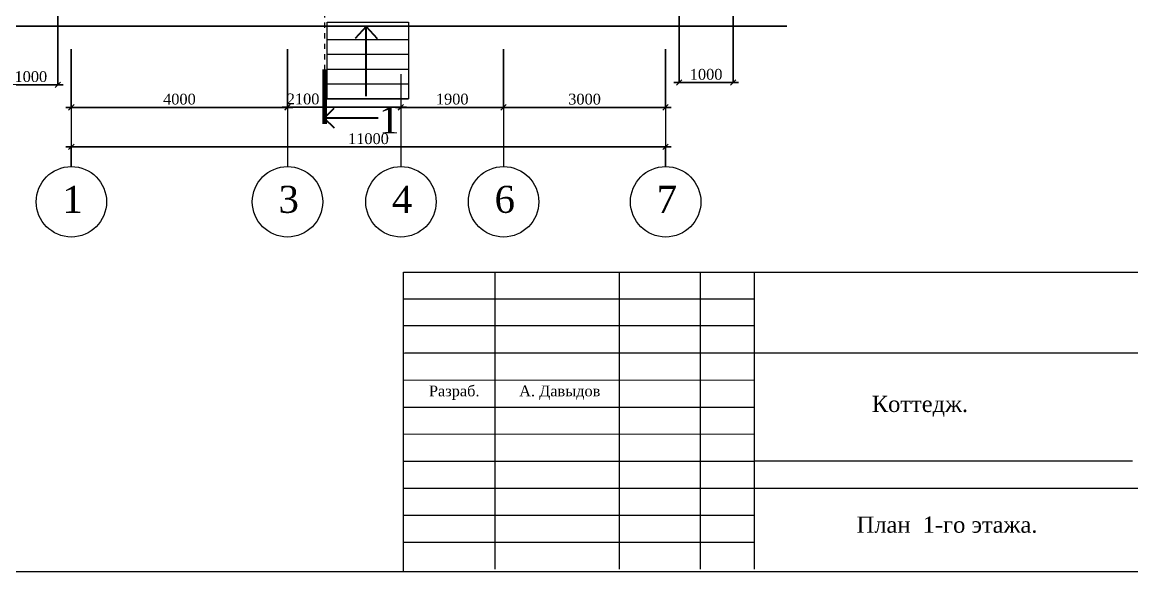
# Model space of a CAD drawing. Extents: x 1526320 to 3332998, y -546296 to 333165.
# Drawn here: x 2024094 to 2044632, y -187675 to -177503 of the extents above; entities that cross this region are included whole.
import ezdxf

# ---------------------------------------------------------------- set-up
doc = ezdxf.new("R2010")
doc.units = 0
doc.header["$LTSCALE"] = 500
doc.header["$MEASUREMENT"] = 0
doc.linetypes.add('424', pattern=[3, 1.5, -1.5])
doc.layers.get('0').update_dxf_attribs({"linetype": 'CONTINUOUS', "lineweight": 0})
doc.layers.add('АР. Разрез', color=251, linetype='CONTINUOUS', lineweight=5)
doc.layers.add('Для печати', color=250, linetype='CONTINUOUS', lineweight=0)
doc.styles.get("Standard").update_dxf_attribs({"font": 'TIMES.TTF', "height": 150})
doc.dimstyles.new('ISO-25', dxfattribs={"dimtxt": 300, "dimasz": 100, "dimexe": 0, "dimexo": 0, "dimgap": 50, "dimtad": 1, "dimdec": 0, "dimrnd": 10, "dimtxsty": 'Standard', "dimblk": 'OBLIQUE', "dimcen": 100, "dimdle": 100, "dimadec": 0, "dimazin": 0, "dimtfac": 1, "dimtdec": 0, "dimtmove": 0, "dimatfit": 3, "dimldrblk": 'OBLIQUE', "dimfxl": 0, "dimarcsym": 0})

# ---------------------------------------------------------------- blocks, each defined once
blk = doc.blocks.new('_Oblique')
at = {"color": 0, "linetype": 'ByBlock', "lineweight": -2}
blk.add_line((-0.5, -0.5), (0.5, 0.5), dxfattribs=at)
blk = doc.blocks.new('*D405')
at = {"color": 0, "linetype": 'Continuous', "lineweight": -2, "ltscale": 0.13}
for p, q in [((2023754, -165570), (2023754, -178663)), ((2024754, -165600), (2024754, -178663)), ((2024854, -178663), (2023654, -178663))]:
    blk.add_line(p, q, dxfattribs=at)
at = {"color": 0, "linetype": 'Continuous', "lineweight": -2, "ltscale": 0.13, "xscale": 100, "yscale": 100, "zscale": 100, "rotation": 180}
blk.add_blockref('_Oblique', (2023754, -178663), dxfattribs=at)
at = {"color": 0, "linetype": 'Continuous', "lineweight": -2, "ltscale": 0.13, "xscale": 100, "yscale": 100, "zscale": 100}
blk.add_blockref('_Oblique', (2024754, -178663), dxfattribs=at)
at = {"color": 0, "linetype": 'Continuous', "lineweight": 0, "ltscale": 0.13, "insert": (2024254, -178511), "char_height": 200, "attachment_point": 5}
blk.add_mtext('1000', dxfattribs=at)
blk = doc.blocks.new('*D406')
at = {"color": 0, "linetype": 'Continuous', "lineweight": -2, "ltscale": 0.13}
for p, q in [((2036253, -165527), (2036253, -178620)), ((2037252, -165557), (2037252, -178620)), ((2037352, -178620), (2036153, -178620))]:
    blk.add_line(p, q, dxfattribs=at)
at = {"color": 0, "linetype": 'Continuous', "lineweight": -2, "ltscale": 0.13, "xscale": 100, "yscale": 100, "zscale": 100, "rotation": 180}
blk.add_blockref('_Oblique', (2036253, -178620), dxfattribs=at)
at = {"color": 0, "linetype": 'Continuous', "lineweight": -2, "ltscale": 0.13, "xscale": 100, "yscale": 100, "zscale": 100}
blk.add_blockref('_Oblique', (2037252, -178620), dxfattribs=at)
at = {"color": 0, "linetype": 'Continuous', "lineweight": 0, "ltscale": 0.13, "insert": (2036753, -178469), "char_height": 200, "attachment_point": 5}
blk.add_mtext('1000', dxfattribs=at)
blk = doc.blocks.new('*D407')
at = {"color": 0, "linetype": 'Continuous', "lineweight": -2, "ltscale": 0.13}
for p, q in [((2022969, -177675), (2022969, -176475)), ((2038276, -176575), (2022969, -176575)), ((2038246, -177575), (2022969, -177575))]:
    blk.add_line(p, q, dxfattribs=at)
at = {"color": 0, "linetype": 'Continuous', "lineweight": -2, "ltscale": 0.13, "xscale": 100, "yscale": 100, "zscale": 100}
for p, rotation in [((2022969, -176575), 90), ((2022969, -177575), 270)]:
    blk.add_blockref('_Oblique', p, dxfattribs=dict(at, rotation=rotation))
at = {"color": 0, "linetype": 'Continuous', "lineweight": 0, "ltscale": 0.13, "insert": (2022817, -177075), "char_height": 200, "attachment_point": 5, "rotation": 90}
blk.add_mtext('1000', dxfattribs=at)
blk = doc.blocks.new('*D510')
at = {"layer": 'АР. Разрез', "color": 0, "linetype": 'Continuous', "lineweight": -2, "ltscale": 0.13}
for p, q in [((2024903, -179812), (2036103, -179812)), ((2025003, -180174), (2025003, -179812)), ((2036003, -180174), (2036003, -179812))]:
    blk.add_line(p, q, dxfattribs=at)
at = {"layer": 'АР. Разрез', "color": 0, "linetype": 'Continuous', "lineweight": -2, "ltscale": 0.13, "xscale": 100, "yscale": 100, "zscale": 100, "rotation": 180}
blk.add_blockref('_Oblique', (2025003, -179812), dxfattribs=at)
at = {"layer": 'АР. Разрез', "color": 0, "linetype": 'Continuous', "lineweight": -2, "ltscale": 0.13, "xscale": 100, "yscale": 100, "zscale": 100}
blk.add_blockref('_Oblique', (2036003, -179812), dxfattribs=at)
at = {"layer": 'АР. Разрез', "color": 0, "linetype": 'Continuous', "lineweight": 9, "ltscale": 0.13, "insert": (2030503, -179660), "char_height": 200, "attachment_point": 5}
blk.add_mtext('11000', dxfattribs=at)
blk = doc.blocks.new('*D511')
at = {"layer": 'АР. Разрез', "color": 0, "linetype": 'Continuous', "lineweight": -2, "ltscale": 0.13}
for p, q in [((2025003, -178005), (2025003, -179079)), ((2029004, -178001), (2029004, -179079)), ((2024903, -179079), (2029104, -179079))]:
    blk.add_line(p, q, dxfattribs=at)
at = {"layer": 'АР. Разрез', "color": 0, "linetype": 'Continuous', "lineweight": -2, "ltscale": 0.13, "xscale": 100, "yscale": 100, "zscale": 100, "rotation": 180}
blk.add_blockref('_Oblique', (2025003, -179079), dxfattribs=at)
at = {"layer": 'АР. Разрез', "color": 0, "linetype": 'Continuous', "lineweight": -2, "ltscale": 0.13, "xscale": 100, "yscale": 100, "zscale": 100}
blk.add_blockref('_Oblique', (2029004, -179079), dxfattribs=at)
at = {"layer": 'АР. Разрез', "color": 0, "linetype": 'Continuous', "lineweight": 9, "ltscale": 0.13, "insert": (2027004, -178928), "char_height": 200, "attachment_point": 5}
blk.add_mtext('4000', dxfattribs=at)
blk = doc.blocks.new('*D512')
at = {"layer": 'АР. Разрез', "color": 0, "linetype": 'Continuous', "lineweight": -2, "ltscale": 0.13}
for p, q in [((2029004, -178001), (2029004, -179077)), ((2028904, -179077), (2031204, -179077)), ((2031104, -179098), (2031104, -179077))]:
    blk.add_line(p, q, dxfattribs=at)
at = {"layer": 'АР. Разрез', "color": 0, "linetype": 'Continuous', "lineweight": -2, "ltscale": 0.13, "xscale": 100, "yscale": 100, "zscale": 100, "rotation": 180}
blk.add_blockref('_Oblique', (2029004, -179077), dxfattribs=at)
at = {"layer": 'АР. Разрез', "color": 0, "linetype": 'Continuous', "lineweight": -2, "ltscale": 0.13, "xscale": 100, "yscale": 100, "zscale": 100}
blk.add_blockref('_Oblique', (2031104, -179077), dxfattribs=at)
at = {"layer": 'АР. Разрез', "color": 0, "linetype": 'Continuous', "lineweight": 9, "ltscale": 0.13, "insert": (2029293, -178925), "char_height": 200, "attachment_point": 5}
blk.add_mtext('2100', dxfattribs=at)
blk = doc.blocks.new('*D513')
at = {"layer": 'АР. Разрез', "color": 0, "linetype": 'Continuous', "lineweight": -2, "ltscale": 0.13}
for p, q in [((2033003, -178004), (2033003, -179079)), ((2031004, -179079), (2033103, -179079)), ((2031104, -179098), (2031104, -179079))]:
    blk.add_line(p, q, dxfattribs=at)
at = {"layer": 'АР. Разрез', "color": 0, "linetype": 'Continuous', "lineweight": -2, "ltscale": 0.13, "xscale": 100, "yscale": 100, "zscale": 100, "rotation": 180}
blk.add_blockref('_Oblique', (2031104, -179079), dxfattribs=at)
at = {"layer": 'АР. Разрез', "color": 0, "linetype": 'Continuous', "lineweight": -2, "ltscale": 0.13, "xscale": 100, "yscale": 100, "zscale": 100}
blk.add_blockref('_Oblique', (2033003, -179079), dxfattribs=at)
at = {"layer": 'АР. Разрез', "color": 0, "linetype": 'Continuous', "lineweight": 9, "ltscale": 0.13, "insert": (2032053, -178927), "char_height": 200, "attachment_point": 5}
blk.add_mtext('1900', dxfattribs=at)
blk = doc.blocks.new('*D514')
at = {"layer": 'АР. Разрез', "color": 0, "linetype": 'Continuous', "lineweight": -2, "ltscale": 0.13}
for p, q in [((2033003, -178004), (2033003, -179079)), ((2036003, -178002), (2036003, -179079)), ((2032903, -179079), (2036103, -179079))]:
    blk.add_line(p, q, dxfattribs=at)
at = {"layer": 'АР. Разрез', "color": 0, "linetype": 'Continuous', "lineweight": -2, "ltscale": 0.13, "xscale": 100, "yscale": 100, "zscale": 100, "rotation": 180}
blk.add_blockref('_Oblique', (2033003, -179079), dxfattribs=at)
at = {"layer": 'АР. Разрез', "color": 0, "linetype": 'Continuous', "lineweight": -2, "ltscale": 0.13, "xscale": 100, "yscale": 100, "zscale": 100}
blk.add_blockref('_Oblique', (2036003, -179079), dxfattribs=at)
at = {"layer": 'АР. Разрез', "color": 0, "linetype": 'Continuous', "lineweight": 9, "ltscale": 0.13, "insert": (2034503, -178928), "char_height": 200, "attachment_point": 5}
blk.add_mtext('3000', dxfattribs=at)

msp = doc.modelspace()

# ---------------------------------------------------------------- hatches: boundary and pattern name
at = {"layer": 'Для печати', "linetype": 'Continuous', "lineweight": 15, "ltscale": 0.13}
h = msp.add_hatch(dxfattribs=at)
h.set_pattern_fill('ANSI31', color=250, scale=2200, angle=495, style=0)
h.set_pattern_definition([(180, (232110.88, 154103.67), (-1e-13, -275), [])])
h.paths.add_polyline_path([(2031244.7, -179010), (2029737.7, -179010), (2029737.7, -177591.3), (2031244.7, -177591.3)])

# ---------------------------------------------------------------- linework, layer by layer
at = {"layer": 'АР. Разрез', "color": 250, "linetype": '424', "lineweight": 0, "ltscale": 0.13}
msp.add_lwpolyline([(2030634.2, -163675.7), (2030634.2, -166181.5), (2031893.2, -166181.5), (2031893.2, -172245.4), (2030170.9, -172245.4), (2029690.6, -172245.4), (2029690.6, -179195.9)], dxfattribs=at)
at = {"layer": 'Для печати', "color": 250, "linetype": 'Continuous', "lineweight": 0}
for p, q in [((2025003.3, -178465.5), (2025003.3, -180174.4)), ((2029003.7, -178465.5), (2029003.7, -180174.4)), ((2031103.6, -178465.5), (2031103.6, -180174.3)), ((2033003.4, -178465.5), (2033003.4, -180174.4)), ((2036003, -178465.5), (2036003, -180174.4))]:
    msp.add_line(p, q, dxfattribs=at)
at = {"layer": 'Для печати', "color": 250, "lineweight": 70, "ltscale": 1.3}
msp.add_line((2029692.7, -179382.4), (2029692.7, -178378), dxfattribs=at)
at = {"layer": 'Для печати', "color": 250, "lineweight": 30}
for p, q in [((2029684.9, -179276.3), (2029867.7, -179092.2)), ((2030684.9, -179276.3), (2029684.9, -179276.3)), ((2029684.9, -179276.3), (2029867.7, -179460.5))]:
    msp.add_line(p, q, dxfattribs=at)
at = {"layer": 'Для печати', "color": 250, "linetype": 'Continuous', "lineweight": 15, "ltscale": 0.13}
for p, q in [((2031148.6, -182128.8), (2049650.6, -182128.8)), ((2031148.6, -187665.9), (2031148.6, -182128.8)), ((2037642.8, -183120.1), (2031151.5, -183120.1)), ((2031173.9, -183624), (2049645, -183624)), ((2031161.3, -184627), (2037649.1, -184627)), ((2037650.3, -185621.1), (2044644, -185621.1))]:
    msp.add_line(p, q, dxfattribs=at)
at = {"layer": 'Для печати', "color": 250, "linetype": 'Continuous', "lineweight": 15}
for p, q in [((2032848.3, -187624.9), (2032849.2, -182124.9)), ((2035148.3, -187625.3), (2035149.2, -182125.3)), ((2036648.3, -187625.5), (2036649.2, -182125.5)), ((2037648.3, -187625.7), (2037649.2, -182125.7)), ((2031149.1, -182624.6), (2037649.1, -182625.7)), ((2031149, -183624.6), (2037649, -183625.7)), ((2031148.9, -184124.6), (2037648.9, -184125.7)), ((2031148.7, -185124.6), (2037648.7, -185125.7)), ((2031148.6, -185624.6), (2037648.6, -185625.7)), ((2031148.6, -186124.6), (2049648.6, -186127.7)), ((2031148.5, -186624.6), (2037648.5, -186625.7)), ((2031148.4, -187124.6), (2037648.4, -187125.7))]:
    msp.add_line(p, q, dxfattribs=at)
at = {"layer": 'Для печати', "color": 250, "linetype": 'Continuous', "lineweight": 0, "ltscale": 0.13}
msp.add_lwpolyline([(2049674.8, -187675.3), (2009572.2, -187675.3), (2009572.2, -158892.1), (2049674.8, -158892.1)], close=True, dxfattribs=at)
at = {"layer": 'Для печати', "color": 250, "linetype": 'Continuous', "lineweight": 15, "ltscale": 0.13}
msp.add_lwpolyline([(2031244.7, -178921.5), (2029737.7, -178921.5), (2029737.7, -177502.8), (2031244.7, -177502.7)], close=True, dxfattribs=at)
at = {"layer": 'Для печати', "color": 250, "linetype": 'Continuous', "lineweight": 30, "ltscale": 0.13}
for points in [[(2030460.1, -178872), (2030460.1, -177581.3), (2030258.1, -177806.8)], [(2030460.1, -178872), (2030460.1, -177581.3), (2030662.1, -177806.8)]]:
    msp.add_lwpolyline(points, dxfattribs=at)
at = {"layer": 'Для печати', "color": 250, "linetype": 'Continuous', "lineweight": 0}
for centre in [(2025004, -180827), (2029004.4, -180827), (2031104.3, -180827), (2033004.1, -180827), (2036003.8, -180827)]:
    msp.add_circle(centre, 651.5, dxfattribs=at)

# ---------------------------------------------------------------- texts
at = {"layer": 'Для печати', "color": 250, "lineweight": 9}
msp.add_text('1', height=500, dxfattribs=at).set_placement((2030699.1, -179562.8))
at = {"layer": 'Для печати', "color": 250, "linetype": 'Continuous', "lineweight": 0}
for s, p in [('1', (2024837.6, -181031.2)), ('3', (2028838, -181031.2)), ('4', (2030937.8, -181031.2)), ('6', (2032837.7, -181031.2)), ('7', (2035837.3, -181031.2))]:
    msp.add_text(s, height=500, dxfattribs=at).set_placement(p)
at = {"layer": 'Для печати', "color": 250, "linetype": 'Continuous', "lineweight": 15}
for s, height, p in [('Разраб.', 200, (2031622.6, -184427.3)), ('А. Давыдов', 200, (2033293, -184427.3)), ('План  1-го этажа.', 300, (2039537.6, -186952.1))]:
    msp.add_text(s, height=height, dxfattribs=at).set_placement(p)
at = {"layer": 'Для печати', "color": 250, "linetype": 'Continuous', "lineweight": 9}
msp.add_text('Коттедж.', height=300, dxfattribs=at).set_placement((2039819, -184717.2))

# ---------------------------------------------------------------- dimensions: what is measured, and where the dimension line sits
at = {"color": 6, "linetype": 'Continuous', "lineweight": 0, "ltscale": 0.13}
for base, p1, p2, picture, middle in [((2036252.9, -178620.3), (2037252.2, -165557.3), (2036252.9, -165527.5), '*D406', (2036752.6, -178468.5)), ((2023754.2, -178663.2), (2024753.5, -165600.2), (2023754.2, -165570.4), '*D405', (2024253.9, -178511.4))]:
    dim = msp.add_linear_dim(base=base, p1=p1, p2=p2, dimstyle='ISO-25', dxfattribs=at)
    dim.commit()
    dim.dimension.update_dxf_attribs({"geometry": picture, "text_midpoint": middle})
dim = msp.add_linear_dim(base=(2022968.8, -176575.5), p1=(2038246.1, -177574.8), p2=(2038275.9, -176575.5), angle=270, dimstyle='ISO-25', dxfattribs=at)
dim.commit()
dim.dimension.update_dxf_attribs({"geometry": '*D407', "text_midpoint": (2022817.1, -177075.1)})
at = {"layer": 'АР. Разрез', "color": 250, "linetype": 'Continuous', "lineweight": 9, "ltscale": 0.13}
for base, p1, p2, picture, middle in [((2029003.7, -179079.3), (2025003.3, -178004.6), (2029003.7, -178001.3), '*D511', (2027003.5, -178927.5)), ((2033003.4, -179079.3), (2031103.5, -179097.9), (2033003.4, -178004.1), '*D513', (2032053.5, -178927.3)), ((2036003, -179079.3), (2033003.4, -178004.1), (2036003, -178001.5), '*D514', (2034503.2, -178927.5)), ((2036003, -179811.7), (2025003.3, -180174.4), (2036003, -180174.4), '*D510', (2030503.2, -179659.9))]:
    dim = msp.add_linear_dim(base=base, p1=p1, p2=p2, dimstyle='ISO-25', dxfattribs=at)
    dim.commit()
    dim.dimension.update_dxf_attribs({"geometry": picture, "text_midpoint": middle})
dim = msp.add_linear_dim(base=(2031103.5, -179076.7), p1=(2029003.7, -178001.3), p2=(2031103.5, -179097.9), dimstyle='ISO-25', dxfattribs=at)
dim.commit()
dim.dimension.update_dxf_attribs({"geometry": '*D512', "text_midpoint": (2029292.8, -179076.7), "dimtype": 160})

doc.saveas('drawing.dxf')
